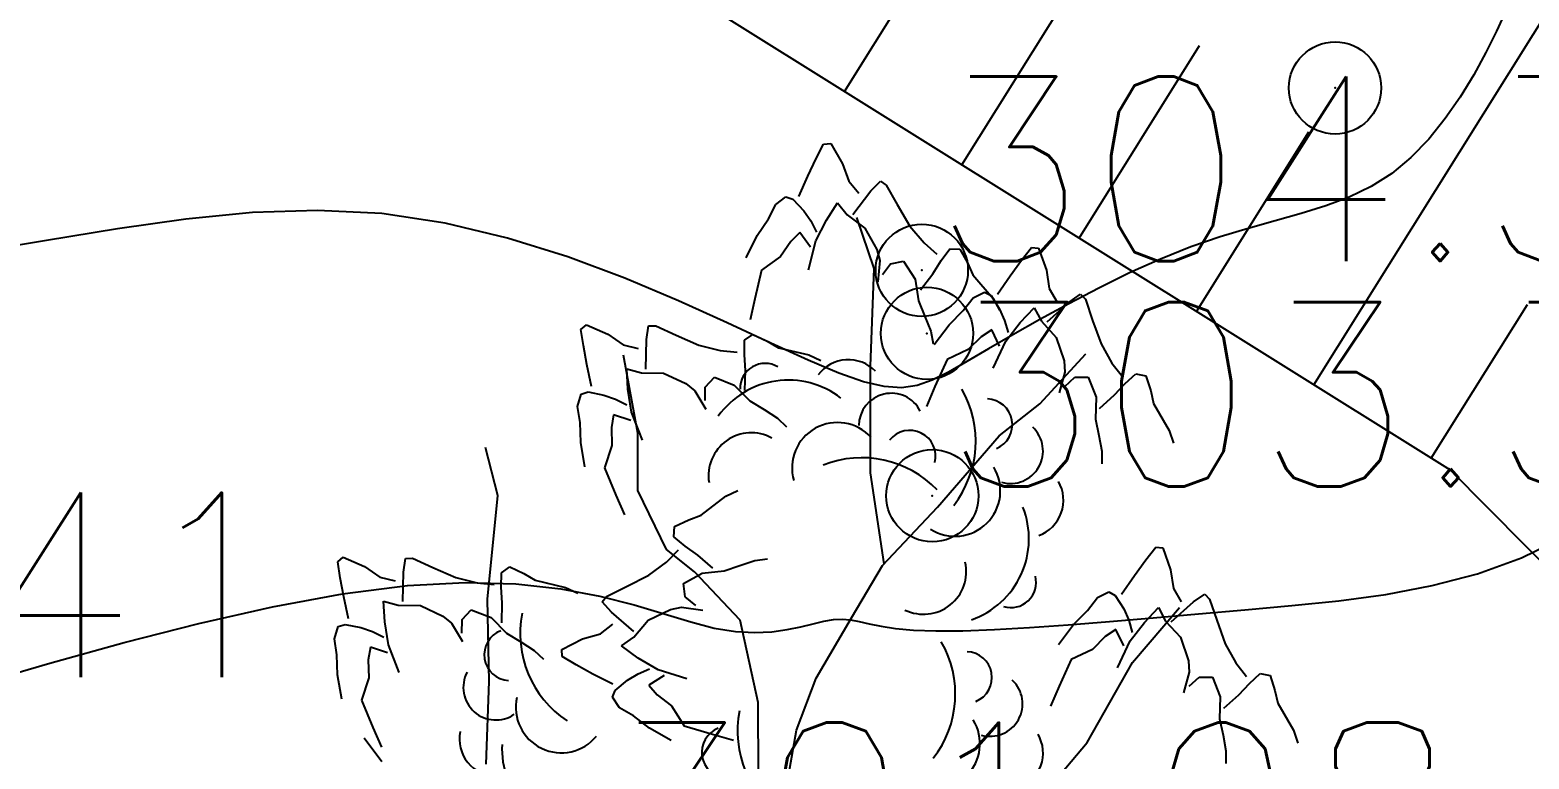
# Model space of a CAD drawing. Header units: millimetres. Extents: x 524954 to 526204, y 9523489 to 9524010.
# Drawn here: x 526006.16 to 526014.28, y 9523808.83 to 9523812.78 of the extents above; entities that cross this region are included whole.
import ezdxf

# ---------------------------------------------------------------- set-up
doc = ezdxf.new("R2010")
doc.units = ezdxf.units.MM
doc.header["$PDMODE"] = 32
doc.header["$PDSIZE"] = 0.5
doc.linetypes.add('ACAD_ISO12W100', pattern=[21, 12, -3, 0, -3, 0, -3])
for name, color, linetype in [('Arbre', 34, 'ACAD_ISO12W100'), ('CN_01_00', 3, 'Continuous'), ('CN_02_00', 4, 'Continuous'), ('Haut_Talus', 30, 'Continuous'), ('Talus', 2, 'Continuous'), ('TopoAlt', 3, 'Continuous'), ('TOPOJIS', 7, 'Continuous')]:
    doc.layers.add(name, color=color, linetype=linetype)
doc.styles.add('Simplex 1.0', font='Simplex.shx', dxfattribs={"width": 0.99, "height": 1})

# ---------------------------------------------------------------- blocks, each defined once
blk = doc.blocks.new('TCPOINT M')
at = {"color": 0}
blk.add_point((0, 0), dxfattribs=at)
at = {"layer": 'TopoAlt', "style": 'Simplex 1.0', "width": 0.99}
blk.add_attdef('ALT', (0.15, 0.15), '', height=1, dxfattribs=at)
blk = doc.blocks.new('v088')
at = {"color": 3, "linetype": 'Continuous'}
for p, q in [((-0.0239, 12.3184), (0.0161, 12.3965)), ((0.0161, 12.3965), (0.0546, 12.3999)), ((0.0546, 12.3999), (0.1184, 12.2906)), ((-0.0686, 12.2238), (-0.0239, 12.3184)), ((0.1184, 12.2906), (0.1522, 12.1952)), ((-0.1179, 12.1126), (-0.0686, 12.2238)), ((0.1522, 12.1952), (0.2074, 12.1313)), ((0.2717, 12.1435), (0.3242, 12.1966)), ((0.3242, 12.1966), (0.3557, 12.1751)), ((-0.2428, 12.0693), (-0.1881, 12.111)), ((-0.1881, 12.111), (-0.1505, 12.0986)), ((0.1746, 12.0155), (0.2717, 12.1435)), ((0.3557, 12.1751), (0.415, 12.0689)), ((-0.2828, 11.9912), (-0.2428, 12.0693)), ((-0.1505, 12.0986), (-0.0915, 12.0354)), ((-0.0915, 12.0354), (-0.0536, 11.98)), ((0.0317, 11.9844), (0.0922, 12.0781)), ((0.0922, 12.0781), (0.1437, 12.0135)), ((0.415, 12.0689), (0.4841, 11.9528)), ((-0.344, 11.9013), (-0.2828, 11.9912)), ((-0.0536, 11.98), (-0.0225, 11.9193)), ((-0.0252, 11.8718), (0.0317, 11.9844)), ((0.1437, 12.0135), (0.2395, 11.9416)), ((0.2395, 11.9416), (0.3048, 11.8248)), ((0.4841, 11.9528), (0.5601, 11.8616)), ((-0.4033, 11.7804), (-0.344, 11.9013)), ((-0.1618, 11.8694), (-0.2169, 11.7884)), ((-0.1123, 11.9179), (-0.1618, 11.8694)), ((-0.0542, 11.8389), (-0.1123, 11.9179)), ((-0.066, 11.7153), (-0.0252, 11.8718)), ((0.5601, 11.8616), (0.6304, 11.8005)), ((-0.2169, 11.7884), (-0.3202, 11.714)), ((0.3048, 11.8248), (0.32, 11.7651)), ((0.6527, 11.7656), (0.6994, 11.8293)), ((0.6994, 11.8293), (0.7544, 11.828)), ((0.7544, 11.828), (0.796, 11.7537)), ((1.0886, 11.7676), (1.1424, 11.8368)), ((1.1424, 11.8368), (1.1809, 11.833)), ((1.1809, 11.833), (1.2232, 11.7138)), ((-0.3202, 11.714), (-0.3572, 11.5582)), ((0.32, 11.7651), (0.3106, 11.6498)), ((0.3344, 11.6895), (0.378, 11.7487)), ((0.378, 11.7487), (0.4498, 11.7623)), ((0.4498, 11.7623), (0.5114, 11.6644)), ((0.6075, 11.6944), (0.6527, 11.7656)), ((0.796, 11.7537), (0.824, 11.6885)), ((1.027, 11.683), (1.0886, 11.7676)), ((1.2232, 11.7138), (1.2386, 11.6137)), ((0.5114, 11.6644), (0.5299, 11.5465)), ((0.5418, 11.6075), (0.6075, 11.6944)), ((0.824, 11.6885), (0.9344, 11.5607)), ((0.9578, 11.583), (1.027, 11.683)), ((-0.3572, 11.5582), (-0.3824, 11.4437)), ((0.5299, 11.5465), (0.5653, 11.4632)), ((0.7732, 11.4945), (0.827, 11.5637)), ((0.827, 11.5637), (0.8886, 11.5945)), ((0.8886, 11.5945), (0.9232, 11.5753)), ((0.9232, 11.5753), (0.9693, 11.5022)), ((0.9344, 11.5607), (0.97, 11.497)), ((1.2271, 11.433), (1.3463, 11.5407)), ((1.2386, 11.6137), (1.2809, 11.5407)), ((1.3463, 11.5407), (1.4079, 11.583)), ((1.4079, 11.583), (1.4348, 11.556)), ((1.4348, 11.556), (1.4733, 11.4406)), ((0.5653, 11.4632), (0.5962, 11.3829)), ((0.6962, 11.4176), (0.7732, 11.4945)), ((0.9693, 11.5022), (0.9963, 11.4406)), ((1.0809, 11.4291), (1.1578, 11.5099)), ((1.1578, 11.5099), (1.1963, 11.4368)), ((-1.2987, 11.3921), (-1.2695, 11.4174)), ((-1.2853, 11.3054), (-1.2987, 11.3921)), ((-1.2695, 11.4174), (-1.1537, 11.3664)), ((-0.9434, 11.3371), (-0.9319, 11.4109)), ((-0.9319, 11.4109), (-0.8938, 11.412)), ((-0.8938, 11.412), (-0.7835, 11.3608)), ((0.5962, 11.3829), (0.6091, 11.3149)), ((0.6155, 11.3099), (0.6962, 11.4176)), ((0.927, 11.3906), (0.8693, 11.3522)), ((0.9693, 11.3022), (0.927, 11.3906)), ((0.9963, 11.4406), (1.0155, 11.3753)), ((1.004, 11.3291), (1.0809, 11.4291)), ((1.1963, 11.4368), (1.2771, 11.3483)), ((1.4733, 11.4406), (1.5194, 11.3137)), ((-1.266, 11.2026), (-1.2853, 11.3054)), ((-1.1537, 11.3664), (-1.0704, 11.3089)), ((-1.0704, 11.3089), (-0.9882, 11.2895)), ((-0.9469, 11.1764), (-0.9434, 11.3371)), ((-0.7835, 11.3608), (-0.6595, 11.3072)), ((-0.6595, 11.3072), (-0.5444, 11.2779)), ((-0.4131, 11.2545), (-0.4126, 11.3334)), ((-0.4126, 11.3334), (-0.3673, 11.3647)), ((-0.3673, 11.3647), (-0.2901, 11.3288)), ((-0.2901, 11.3288), (-0.2291, 11.2925)), ((-0.2291, 11.2925), (-0.0648, 11.2537)), ((0.8693, 11.3522), (0.8001, 11.2829)), ((0.9347, 11.1829), (1.004, 11.3291)), ((1.2771, 11.3483), (1.3194, 11.2214)), ((1.5194, 11.3137), (1.5771, 11.2099)), ((-0.5444, 11.2779), (-0.4516, 11.2697)), ((-0.4079, 11.1703), (-0.4131, 11.2545)), ((-0.0648, 11.2537), (0.0014, 11.223)), ((0.6847, 11.2291), (0.6193, 11.0829)), ((0.8001, 11.2829), (0.6847, 11.2291)), ((1.3194, 11.2214), (1.3232, 11.1598)), ((1.5771, 11.2099), (1.6348, 11.1368)), ((-1.2408, 11.0836), (-1.266, 11.2026)), ((-1.0503, 11.1789), (-0.9708, 11.1567)), ((-1.0444, 11.0675), (-1.0503, 11.1789)), ((-0.9708, 11.1567), (-0.851, 11.1547)), ((-0.851, 11.1547), (-0.7296, 11.0984)), ((-0.6257, 11.0796), (-0.5755, 11.1328)), ((-0.5755, 11.1328), (-0.4682, 11.0896)), ((-0.4102, 11.0614), (-0.4079, 11.1703)), ((1.3232, 11.1598), (1.2925, 11.0483)), ((1.3232, 11.0829), (1.3771, 11.1329)), ((1.3771, 11.1329), (1.4502, 11.1329)), ((1.4502, 11.1329), (1.4925, 11.0252)), ((1.6502, 11.0983), (1.7079, 11.1522)), ((1.7079, 11.1522), (1.7617, 11.1406)), ((1.7617, 11.1406), (1.7887, 11.0598)), ((-1.2967, 11.0411), (-1.2589, 11.0531)), ((-1.2589, 11.0531), (-1.1741, 11.0365)), ((-1.0245, 10.9429), (-1.0444, 11.0675)), ((-0.7296, 11.0984), (-0.6822, 11.0589)), ((-0.6822, 11.0589), (-0.6222, 10.96)), ((-0.6263, 11.0061), (-0.6257, 11.0796)), ((-0.4682, 11.0896), (-0.3841, 11.005)), ((0.6193, 11.0829), (0.5731, 10.9752)), ((1.5925, 11.0368), (1.6502, 11.0983)), ((1.7887, 11.0598), (1.8041, 10.9906)), ((-1.3166, 10.9752), (-1.2967, 11.0411)), ((-1.3032, 10.8885), (-1.3166, 10.9752)), ((-1.1741, 11.0365), (-1.1109, 11.0139)), ((-1.1109, 11.0139), (-1.0501, 10.983)), ((-0.3841, 11.005), (-0.3065, 10.9583)), ((1.4925, 11.0252), (1.4886, 10.906)), ((1.5117, 10.9637), (1.5925, 11.0368)), ((1.8041, 10.9906), (1.8887, 10.8444)), ((-1.3, 10.7798), (-1.3032, 10.8885)), ((-1.122, 10.9292), (-1.1336, 10.8608)), ((-1.0286, 10.8992), (-1.122, 10.9292)), ((-0.9657, 10.7922), (-1.0245, 10.9429)), ((-0.3065, 10.9583), (-0.2344, 10.9114)), ((-0.2344, 10.9114), (-0.1841, 10.8638)), ((1.4886, 10.906), (1.5079, 10.8175)), ((-1.1336, 10.8608), (-1.1308, 10.7629)), ((1.5079, 10.8175), (1.5233, 10.7329)), ((1.8887, 10.8444), (1.9118, 10.7752)), ((-1.2771, 10.6471), (-1.3, 10.7798)), ((-1.1308, 10.7629), (-1.1708, 10.642)), ((1.5233, 10.7329), (1.5233, 10.6636)), ((-1.1708, 10.642), (-1.1094, 10.4942)), ((-1.1094, 10.4942), (-1.0628, 10.3867)), ((-0.648, 10.3846), (-0.514, 10.4875)), ((-0.514, 10.4875), (-0.4484, 10.5194)), ((-0.7957, 10.2682), (-0.7912, 10.3231)), ((-0.7912, 10.3231), (-0.7146, 10.3603)), ((-0.7146, 10.3603), (-0.648, 10.3846)), ((-0.7348, 10.218), (-0.7957, 10.2682)), ((-2.6162, 10.1323), (-2.587, 10.1577)), ((-2.587, 10.1577), (-2.4712, 10.1066)), ((-0.8359, 10.1311), (-0.7709, 10.1978)), ((-0.6662, 10.1688), (-0.7348, 10.218)), ((-0.5833, 10.0982), (-0.6662, 10.1688)), ((1.7617, 10.1424), (1.8156, 10.2117)), ((1.8156, 10.2117), (1.8541, 10.2078)), ((1.8541, 10.2078), (1.8964, 10.0886)), ((-2.6028, 10.0456), (-2.6162, 10.1323)), ((-2.4712, 10.1066), (-2.3879, 10.0492)), ((-2.2643, 9.9167), (-2.2608, 10.0773)), ((-2.2608, 10.0773), (-2.2494, 10.1511)), ((-2.2494, 10.1511), (-2.2113, 10.1522)), ((-2.2113, 10.1522), (-2.101, 10.101)), ((-2.101, 10.101), (-1.977, 10.0475)), ((-1.7305, 9.9947), (-1.7301, 10.0737)), ((-1.7301, 10.0737), (-1.6848, 10.1049)), ((-1.6848, 10.1049), (-1.6075, 10.069)), ((-0.9313, 10.0604), (-0.8359, 10.1311)), ((-0.6418, 10.0712), (-0.5231, 10.0829)), ((-0.5231, 10.0829), (-0.4378, 10.1134)), ((-0.4378, 10.1134), (-0.3559, 10.1397)), ((-0.3559, 10.1397), (-0.2873, 10.1487)), ((1.7002, 10.0578), (1.7617, 10.1424)), ((1.8964, 10.0886), (1.9118, 9.9886)), ((-2.5835, 9.9428), (-2.6028, 10.0456)), ((-2.3879, 10.0492), (-2.3057, 10.0298)), ((-1.977, 10.0475), (-1.8618, 10.0181)), ((-1.8618, 10.0181), (-1.7691, 10.0099)), ((-1.7254, 9.9105), (-1.7305, 9.9947)), ((-1.6075, 10.069), (-1.5466, 10.0327)), ((-1.5466, 10.0327), (-1.3822, 9.9939)), ((-1.3822, 9.9939), (-1.316, 9.9632)), ((-1.1606, 9.945), (-1.0512, 9.9981)), ((-1.0512, 9.9981), (-0.9313, 10.0604)), ((-0.7431, 10.0152), (-0.6418, 10.0712)), ((-0.7336, 9.9427), (-0.7431, 10.0152)), ((1.631, 9.9578), (1.7002, 10.0578)), ((-2.5582, 9.8238), (-2.5835, 9.9428)), ((-2.3678, 9.9191), (-2.2883, 9.8969)), ((-2.3619, 9.8077), (-2.3678, 9.9191)), ((-1.7277, 9.8016), (-1.7254, 9.9105)), ((-1.1838, 9.9148), (-1.1606, 9.945)), ((-1.1339, 9.8592), (-1.1838, 9.9148)), ((-0.677, 9.8958), (-0.7336, 9.9427)), ((1.4463, 9.8693), (1.5002, 9.9386)), ((1.5002, 9.9386), (1.5617, 9.9693)), ((1.5617, 9.9693), (1.5963, 9.9501)), ((1.5963, 9.9501), (1.6425, 9.877)), ((1.9002, 9.8078), (2.0195, 9.9155)), ((1.9118, 9.9886), (1.9541, 9.9155)), ((2.0195, 9.9155), (2.081, 9.9578)), ((2.081, 9.9578), (2.1079, 9.9309)), ((2.1079, 9.9309), (2.1464, 9.8155)), ((-2.2883, 9.8969), (-2.1685, 9.895)), ((-2.1685, 9.895), (-2.0471, 9.8386)), ((-2.0471, 9.8386), (-1.9997, 9.7992)), ((-1.9432, 9.8199), (-1.893, 9.873)), ((-1.893, 9.873), (-1.7856, 9.8299)), ((-1.7856, 9.8299), (-1.7015, 9.7452)), ((-1.0116, 9.755), (-1.1339, 9.8592)), ((-0.9342, 9.8156), (-0.8138, 9.874)), ((-0.8138, 9.874), (-0.7533, 9.8858)), ((-0.7533, 9.8858), (-0.6387, 9.8698)), ((1.3694, 9.7924), (1.4463, 9.8693)), ((1.6425, 9.877), (1.6694, 9.8155)), ((1.7541, 9.8039), (1.831, 9.8847)), ((1.831, 9.8847), (1.8695, 9.8116)), ((-2.634, 9.7155), (-2.6142, 9.7814)), ((-2.6142, 9.7814), (-2.5764, 9.7933)), ((-2.5764, 9.7933), (-2.4916, 9.7768)), ((-2.4916, 9.7768), (-2.4283, 9.7541)), ((-2.4283, 9.7541), (-2.3676, 9.7232)), ((-2.3419, 9.6831), (-2.3619, 9.8077)), ((-1.9997, 9.7992), (-1.9397, 9.7002)), ((-1.9438, 9.7464), (-1.9432, 9.8199)), ((-1.1923, 9.7429), (-1.1254, 9.7944)), ((-1.0114, 9.724), (-0.9342, 9.8156)), ((1.2886, 9.6847), (1.3694, 9.7924)), ((1.6002, 9.7655), (1.5425, 9.727)), ((1.6425, 9.677), (1.6002, 9.7655)), ((1.6694, 9.8155), (1.6887, 9.7501)), ((1.6771, 9.7039), (1.7541, 9.8039)), ((1.8695, 9.8116), (1.9502, 9.7232)), ((2.1464, 9.8155), (2.1926, 9.6885)), ((-2.6206, 9.6288), (-2.634, 9.7155)), ((-2.4395, 9.6694), (-2.4511, 9.6011)), ((-2.3461, 9.6395), (-2.4395, 9.6694)), ((-2.2831, 9.5325), (-2.3419, 9.6831)), ((-1.7015, 9.7452), (-1.624, 9.6985)), ((-1.624, 9.6985), (-1.5519, 9.6516)), ((-1.4022, 9.6572), (-1.2895, 9.7147)), ((-1.2895, 9.7147), (-1.1923, 9.7429)), ((-1.0789, 9.6763), (-1.0114, 9.724)), ((-0.9888, 9.6106), (-1.0789, 9.6763)), ((1.5425, 9.727), (1.4733, 9.6578)), ((1.6079, 9.5578), (1.6771, 9.7039)), ((1.9502, 9.7232), (1.9925, 9.5962)), ((2.1926, 9.6885), (2.2503, 9.5847)), ((-2.6175, 9.52), (-2.6206, 9.6288)), ((-2.4511, 9.6011), (-2.4483, 9.5032)), ((-1.5519, 9.6516), (-1.5015, 9.6041)), ((-1.401, 9.6186), (-1.4022, 9.6572)), ((-1.3254, 9.5742), (-1.401, 9.6186)), ((-0.8796, 9.5473), (-0.9888, 9.6106)), ((1.3579, 9.6039), (1.2925, 9.4577)), ((1.4733, 9.6578), (1.3579, 9.6039)), ((1.9925, 9.5962), (1.9964, 9.5347)), ((2.2503, 9.5847), (2.308, 9.5116)), ((-2.5946, 9.3874), (-2.6175, 9.52)), ((-1.2335, 9.5242), (-1.3254, 9.5742)), ((-1.1253, 9.4685), (-1.2335, 9.5242)), ((-1.0467, 9.4905), (-0.9892, 9.5252)), ((-0.9892, 9.5252), (-0.9269, 9.5527)), ((-0.8484, 9.5165), (-0.9306, 9.463)), ((-0.7257, 9.4976), (-0.8796, 9.5473)), ((1.9964, 9.5347), (1.9656, 9.4231)), ((1.9964, 9.4577), (2.0502, 9.5077)), ((2.0502, 9.5077), (2.1233, 9.5077)), ((2.1233, 9.5077), (2.1656, 9.4)), ((2.3233, 9.4731), (2.381, 9.527)), ((2.381, 9.527), (2.4349, 9.5154)), ((2.4349, 9.5154), (2.4618, 9.4347)), ((-2.4483, 9.5032), (-2.4883, 9.3823)), ((-1.1278, 9.3984), (-1.1132, 9.4352)), ((-1.1132, 9.4352), (-1.0467, 9.4905)), ((-0.9306, 9.463), (-0.885, 9.4108)), ((1.2925, 9.4577), (1.2463, 9.35)), ((2.2657, 9.4116), (2.3233, 9.4731)), ((2.4618, 9.4347), (2.4772, 9.3654)), ((-2.4883, 9.3823), (-2.4269, 9.2344)), ((-1.0892, 9.3413), (-1.1278, 9.3984)), ((-1.0136, 9.2969), (-1.0892, 9.3413)), ((-0.885, 9.4108), (-0.8073, 9.3511)), ((-0.8073, 9.3511), (-0.7389, 9.2437)), ((2.1656, 9.4), (2.1618, 9.2808)), ((2.1849, 9.3385), (2.2657, 9.4116)), ((2.4772, 9.3654), (2.5618, 9.2193)), ((-0.9273, 9.2307), (-1.0136, 9.2969)), ((2.1618, 9.2808), (2.181, 9.1923)), ((-2.4269, 9.2344), (-2.3802, 9.1269)), ((-0.81, 9.1646), (-0.9273, 9.2307)), ((-0.7389, 9.2437), (-0.5855, 9.1979)), ((-0.5855, 9.1979), (-0.4727, 9.1661)), ((2.181, 9.1923), (2.1964, 9.1077)), ((2.5618, 9.2193), (2.5849, 9.15)), ((2.1964, 9.1077), (2.1964, 9.0385))]:
    blk.add_line(p, q, dxfattribs=at)
at = {"linetype": 'Continuous'}
for p, q in [((0.2897, 11.7219), (0.1969, 11.9998)), ((0.2697, 11.1929), (0.2897, 11.7219)), ((-0.9914, 10.8307), (-1.0686, 11.252)), ((1.1882, 10.9882), (1.4374, 11.2608)), ((0.2693, 10.6145), (0.2697, 11.1929)), ((0.9679, 10.8157), (1.1882, 10.9882)), ((-0.9911, 10.5198), (-0.9914, 10.8307)), ((0.6339, 10.4293), (0.9679, 10.8157)), ((-1.7492, 10.4915), (-1.8168, 10.7513)), ((0.3448, 10.1217), (0.2693, 10.6145)), ((-1.8059, 9.9306), (-1.7492, 10.4915)), ((-0.8352, 10.1996), (-0.9911, 10.5198)), ((0.3358, 10.1122), (0.6339, 10.4293)), ((-0.6834, 10.0784), (-0.8352, 10.1996)), ((-0.4354, 9.8162), (-0.6834, 10.0784)), ((0.1676, 9.8288), (0.3358, 10.1122)), ((-1.7966, 9.483), (-1.8059, 9.9306)), ((-0.0246, 9.5014), (0.1676, 9.8288)), ((1.6901, 9.587), (1.945, 9.8846)), ((-0.339, 9.3704), (-0.4354, 9.8162)), ((1.4442, 9.1527), (1.6901, 9.587)), ((-1.8121, 9.0349), (-1.7966, 9.483)), ((-0.1306, 9.2193), (-0.0246, 9.5014)), ((-0.337, 8.9787), (-0.339, 9.3704)), ((-0.1861, 8.901), (-0.1306, 9.2193)), ((-2.3783, 9.048), (-2.4742, 9.1766)), ((1.08, 8.7222), (1.4442, 9.1527))]:
    blk.add_line(p, q, dxfattribs=at)
at = {"color": 3, "linetype": 'Continuous'}
for centre, major_axis, start_param, end_param in [((-0.3005, 11.0717), (0.0964, 0.0964), 0.254619, 2.377018), ((0.1501, 11.0237), (0.1445, 0.1445), 6.263619, 7.998733), ((-0.1756, 10.6509), (0.3298, 0.3298), 0.12682, 1.733702), ((0.3829, 10.8698), (-0.1246, 0.1246), 4.396235, 7.060094), ((0.2754, 10.7857), (0.3995, 0.3995), 4.836335, 6.022049), ((0.8987, 10.8757), (0.099, 0.099), 4.31771, 7.031286), ((0.0911, 10.6412), (0.1741, 0.1741), 6.236163, 8.918901), ((-0.3757, 10.5998), (0.1641, 0.1641), 0.282297, 2.520721), ((0.4834, 10.7051), (-0.099, 0.099), 3.680741, 6.394318), ((1.0287, 10.7332), (-0.1246, 0.1246), 2.081137, 4.744996), ((0.2226, 10.1318), (-0.3995, 0.3995), 4.689978, 5.875693), ((0.7276, 10.5169), (-0.1741, 0.1741), 1.793126, 4.475865), ((1.1114, 10.4666), (-0.1445, 0.1445), 2.713295, 4.448408), ((0.6623, 10.2582), (-0.3298, 0.3298), 2.69514, 4.302022), ((0.5573, 10.0804), (0.1641, 0.1641), 3.478918, 5.717341), ((1.0314, 10.0206), (0.0964, 0.0964), 3.62262, 5.745019), ((-1.0632, 9.7428), (0.3995, 0.3995), 2.158504, 3.344219), ((-1.6825, 9.6282), (-0.099, 0.099), -0.421529, 2.292047), ((0.1648, 9.4153), (0.3995, 0.3995), 4.836335, 6.022049), ((0.7881, 9.5054), (-0.099, 0.099), 2.746913, 5.46049), ((-1.7599, 9.4514), (-0.1246, 0.1246), 0.293965, 2.957824), ((0.9181, 9.3628), (0.1246, 0.1246), 3.651933, 6.315792), ((-1.4053, 9.3432), (0.1741, 0.1741), 2.133893, 4.816631), ((0.1148, 9.2139), (-0.3995, 0.3995), 0.587708, 1.773422), ((0.617, 9.1466), (-0.1741, 0.1741), 1.793126, 4.475865), ((-1.7527, 9.1724), (-0.1445, 0.1445), 0.590553, 2.325666), ((-0.5045, 9.0993), (0.099, 0.099), 1.149268, 3.862844), ((1.0008, 9.0963), (-0.1445, 0.1445), 2.713295, 4.448408), ((-1.2605, 9.1191), (0.3298, 0.3298), 2.307735, 3.914618)]:
    blk.add_ellipse(centre, major_axis=major_axis, ratio=1, start_param=start_param, end_param=end_param, dxfattribs=at)

msp = doc.modelspace()

# ---------------------------------------------------------------- linework, layer by layer
at = {"layer": 'CN_01_00', "elevation": 303, "flags": 128}
msp.add_lwpolyline([(526005.8802, 9523809.2375), (526006.2662, 9523809.3507), (526006.6676, 9523809.4617), (526007.0731, 9523809.565), (526007.4717, 9523809.6547), (526007.8519, 9523809.7253), (526008.2028, 9523809.7709), (526008.5155, 9523809.7878), (526008.7912, 9523809.7799), (526009.0334, 9523809.7531), (526009.2456, 9523809.7133), (526009.4313, 9523809.6663), (526009.5943, 9523809.6179), (526009.7379, 9523809.574), (526009.8657, 9523809.5405), (526009.9808, 9523809.5217), (526010.0845, 9523809.5161), (526010.1776, 9523809.5206), (526010.2609, 9523809.5321), (526010.3351, 9523809.5477), (526010.4012, 9523809.5642), (526010.4598, 9523809.5785), (526010.5118, 9523809.5877), (526010.5585, 9523809.5895), (526010.6035, 9523809.5849), (526010.6509, 9523809.5757), (526010.7047, 9523809.5637), (526010.7691, 9523809.5508), (526010.8482, 9523809.5388), (526010.946, 9523809.5294), (526011.0666, 9523809.5246), (526011.213, 9523809.5257), (526011.3833, 9523809.5323), (526011.5746, 9523809.5436), (526011.7838, 9523809.5586), (526012.0079, 9523809.5766), (526012.2441, 9523809.5967), (526012.4892, 9523809.6181), (526012.7403, 9523809.6399), (526012.9945, 9523809.6621), (526013.2498, 9523809.6883), (526013.5039, 9523809.7229), (526013.7549, 9523809.7703), (526014.0008, 9523809.835), (526014.2394, 9523809.9214), (526014.4689, 9523810.0338)], dxfattribs=at)
at = {"layer": 'CN_02_00', "elevation": 304, "flags": 128}
msp.add_lwpolyline([(526014.1545, 9523812.8866), (526014.1047, 9523812.7767), (526014.0469, 9523812.6599), (526013.9813, 9523812.5395), (526013.9078, 9523812.419), (526013.8265, 9523812.3018), (526013.7374, 9523812.1913), (526013.6407, 9523812.091), (526013.5364, 9523812.0044), (526013.4244, 9523811.9336), (526013.3052, 9523811.8763), (526013.1788, 9523811.8286), (526013.0454, 9523811.7869), (526012.9054, 9523811.7475), (526012.7588, 9523811.7067), (526012.606, 9523811.6609), (526012.4471, 9523811.6064), (526012.2828, 9523811.5405), (526012.1159, 9523811.4653), (526011.9494, 9523811.3836), (526011.7865, 9523811.2985), (526011.6303, 9523811.2131), (526011.484, 9523811.1303), (526011.3507, 9523811.0532), (526011.2336, 9523810.9847), (526011.1341, 9523810.9277), (526011.0468, 9523810.884), (526010.9644, 9523810.8553), (526010.8797, 9523810.8431), (526010.7856, 9523810.8491), (526010.6747, 9523810.8748), (526010.5401, 9523810.9219), (526010.3743, 9523810.9921), (526010.1723, 9523811.0853), (526009.9364, 9523811.1955), (526009.6713, 9523811.3151), (526009.3815, 9523811.4365), (526009.0713, 9523811.552), (526008.7452, 9523811.6539), (526008.4079, 9523811.7348), (526008.0637, 9523811.7868), (526007.716, 9523811.8048), (526007.3632, 9523811.7929), (526007.0026, 9523811.7574), (526006.6314, 9523811.7048), (526006.247, 9523811.6415), (526005.8465, 9523811.5739)], dxfattribs=at)
at = {"layer": 'Haut_Talus', "flags": 128}
msp.add_lwpolyline([(526056.6397, 9523747.1824), (526054.1626, 9523755.7569), (526050.6946, 9523763.2596), (526049.1258, 9523767.0521), (526047.5536, 9523770.7888), (526047.5536, 9523773.8393), (526048.3793, 9523778.3739), (526048.2142, 9523781.342), (526046.5604, 9523787.2179), (526043.6631, 9523788.5558), (526036.2317, 9523790.2871), (526033.094, 9523792.0185), (526029.5434, 9523795.3989), (526023.9209, 9523800.0348), (526020.1226, 9523804.0747), (526013.8549, 9523810.3958), (526008.091, 9523814.0001)], dxfattribs=at)
at = {"layer": 'Talus'}
for p, q in [((526010.5712, 9523812.4492), (526012.684, 9523815.8278)), ((526013.1148, 9523810.8586), (526014.8098, 9523813.5691)), ((526011.2071, 9523812.0515), (526011.9036, 9523813.1653)), ((526011.843, 9523811.6539), (526012.4957, 9523812.6975)), ((526012.4789, 9523811.2562), (526013.0877, 9523812.2298)), ((526013.7507, 9523810.4609), (526014.2719, 9523811.2944))]:
    msp.add_line(p, q, dxfattribs=at)

# ---------------------------------------------------------------- block references
at = {"layer": 'Arbre'}
msp.add_blockref('v088', (526010.442, 9523799.767), dxfattribs=at)
at = {"layer": 'TOPOJIS'}
for p in [(526013.2294, 9523812.4682, 304.32), (526011.0183, 9523811.1379, 304.3)]:
    msp.add_blockref('TCPOINT M', p, dxfattribs=at)
ref = msp.add_blockref('TCPOINT M', (526010.9902, 9523811.4798, 304.35), dxfattribs=at)
ref.add_attrib('ALT', '304.35', (526011.0402, 9523811.5298, 304.35), dxfattribs={"layer": 'TopoAlt', "height": 1, "style": 'Simplex 1.0', "width": 0.99})
ref = msp.add_blockref('TCPOINT M', (526011.0472, 9523810.2578, 303.35), dxfattribs=at)
ref.add_attrib('ALT', '303.35', (526011.0972, 9523810.3078, 303.35), dxfattribs={"layer": 'TopoAlt', "height": 1, "style": 'Simplex 1.0', "width": 0.99})
ref = msp.add_blockref('TCPOINT M', (526002.8615, 9523809.2251, 303.41), dxfattribs=at)
ref.add_attrib('ALT', '303.41', (526002.9115, 9523809.2751, 303.41), dxfattribs={"layer": 'TopoAlt', "height": 1, "style": 'Simplex 1.0', "width": 0.99})
ref = msp.add_blockref('TCPOINT M', (526009.194, 9523807.9784, 301.98), dxfattribs=at)
ref.add_attrib('ALT', '301.98', (526009.244, 9523808.0284, 301.98), dxfattribs={"layer": 'TopoAlt', "height": 1, "style": 'Simplex 1.0', "width": 0.99})

doc.saveas('drawing.dxf')
